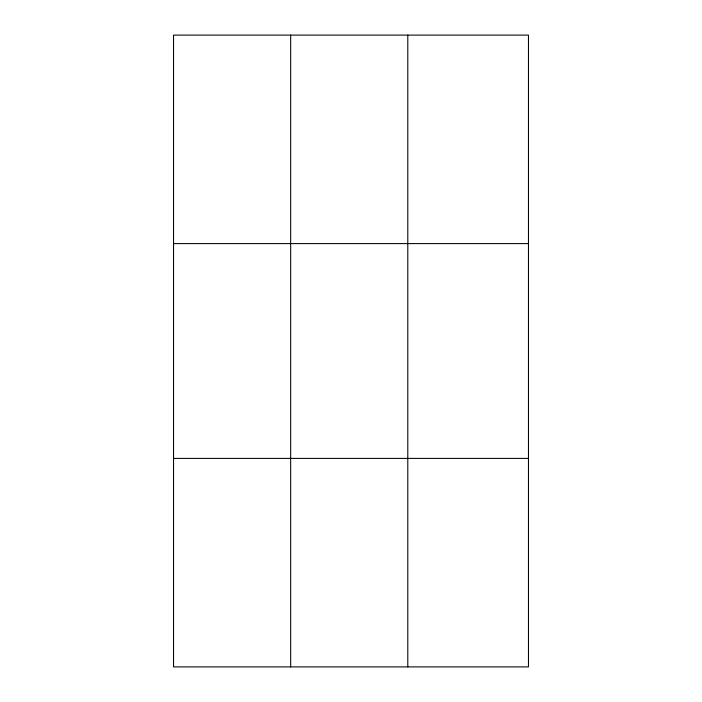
<?xml version="1.0" encoding="UTF-8"?>
<svg xmlns="http://www.w3.org/2000/svg" width="702" height="702" viewBox="0 0 702 702"><rect width="100%" height="100%" fill="white"/><g stroke="black" fill="none" stroke-linecap="round" stroke-linejoin="round"><path stroke-width="1.05" d="M290.663 666.9L290.663 35.1M407.792 666.9L407.792 35.1M173.534 243.594L528.466 243.594M173.534 458.406L528.466 458.406M528.466 562.653L528.466 666.9L173.534 666.9L173.534 35.1L528.466 35.1L528.466 562.653"/></g></svg>
